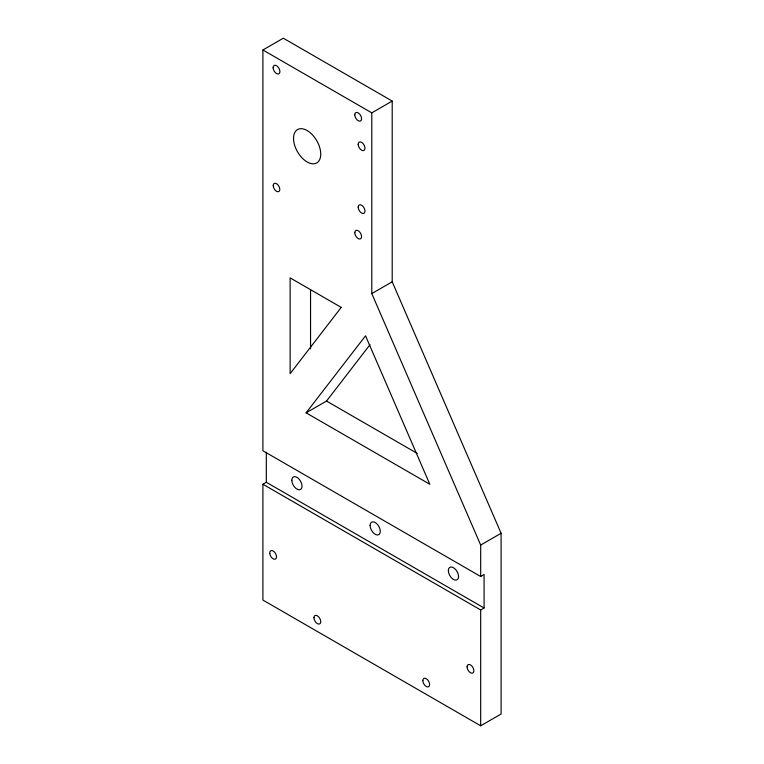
<?xml version="1.0" encoding="UTF-8"?>
<svg xmlns="http://www.w3.org/2000/svg" width="764" height="764" viewBox="0 0 764 764"><rect width="100%" height="100%" fill="white"/><g stroke="black" fill="none" stroke-linecap="round" stroke-linejoin="round"><path stroke-width="1.15" d="M306.116 412.837L365.536 335.807L429.817 484.261L306.116 412.837L326.534 401.052L370.005 344.688M262.902 49.985L283.32 38.2L392.209 101.068L392.209 281.811L501.098 533.272L501.098 714.015L480.68 725.8L262.902 600.065L262.902 484.233L266.311 482.275L484.08 608.001L484.08 574.528L480.68 576.495L262.902 450.76L262.902 49.985L371.791 112.852L392.209 101.068M480.68 576.495L480.68 545.057L371.791 293.596L392.209 281.811M480.68 545.057L501.098 533.272M262.902 484.233L480.68 609.968L484.08 608.001M326.534 401.052L417.239 453.424M480.68 609.968L480.68 725.8M371.791 112.852L371.791 293.596M310.547 289.737L310.547 348.861M266.311 452.259L266.311 482.275M341.231 307.386L290.129 373.653L290.129 277.876L341.231 307.386M293.529 138.399A19.253 11.116 60 0 0 313.947 163.792A19.253 11.116 60 0 0 313.947 136.575A19.253 11.116 60 0 0 293.529 138.399M354.782 114.82A4.813 2.779 60 0 0 359.882 121.17A4.813 2.779 60 0 0 359.882 114.361A4.813 2.779 60 0 0 354.782 114.82M273.111 67.671A4.813 2.779 60 0 0 278.22 74.022A4.813 2.779 60 0 0 278.22 67.213A4.813 2.779 60 0 0 273.111 67.671M358.182 144.281A4.813 2.779 60 0 0 363.282 150.632A4.813 2.779 60 0 0 363.282 143.833A4.813 2.779 60 0 0 358.182 144.281M358.182 207.149A4.813 2.779 60 0 0 363.282 213.5A4.813 2.779 60 0 0 363.282 206.7A4.813 2.779 60 0 0 358.182 207.149M354.782 232.695A4.813 2.779 60 0 0 359.882 239.046A4.813 2.779 60 0 0 359.882 232.237A4.813 2.779 60 0 0 354.782 232.695M273.226 185.614A4.651 2.684 60 0 0 278.163 191.745A4.651 2.684 60 0 0 278.163 185.165A4.651 2.684 60 0 0 273.226 185.614M448.353 570.641A7.22 4.164 60 0 0 456.012 580.163A7.22 4.164 60 0 0 456.012 569.954A7.22 4.164 60 0 0 448.353 570.641M291.829 480.269A7.22 4.164 60 0 0 299.488 489.791A7.22 4.164 60 0 0 299.488 479.582A7.22 4.164 60 0 0 291.829 480.269M370.091 525.451A7.22 4.164 60 0 0 377.75 534.981A7.22 4.164 60 0 0 377.75 524.772A7.22 4.164 60 0 0 370.091 525.451M422.836 680.619A4.813 2.779 60 0 0 427.935 686.96A4.813 2.779 60 0 0 427.935 680.161A4.813 2.779 60 0 0 422.836 680.619M313.947 617.751A4.813 2.779 60 0 0 319.046 624.102A4.813 2.779 60 0 0 319.046 617.293A4.813 2.779 60 0 0 313.947 617.751M467.071 666.867A4.813 2.779 60 0 0 472.171 673.208A4.813 2.779 60 0 0 472.171 666.409A4.813 2.779 60 0 0 467.071 666.867M269.749 553.518A4.813 2.779 60 0 0 275.231 559.181A4.813 2.779 60 0 0 274.362 551.952A4.813 2.779 60 0 0 269.749 553.518"/></g></svg>
